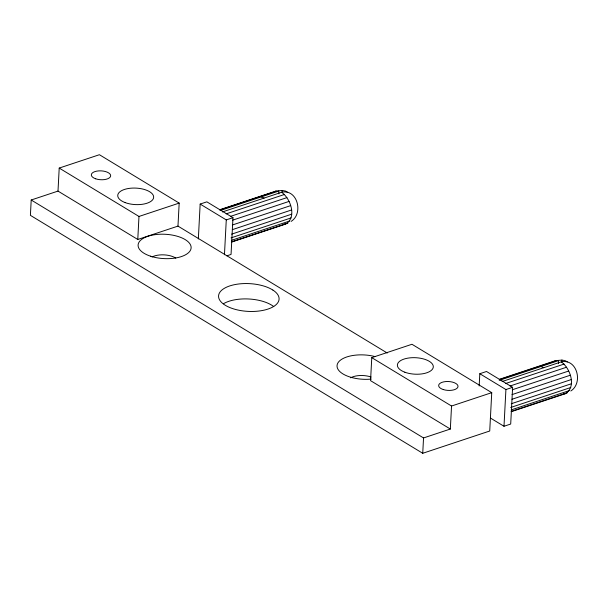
<?xml version="1.0" encoding="UTF-8"?>
<svg xmlns="http://www.w3.org/2000/svg" width="608" height="608" viewBox="0 0 608 608"><rect width="100%" height="100%" fill="white"/><g stroke="black" fill="none" stroke-linecap="round" stroke-linejoin="round"><path stroke-width="0.91" d="M387.235 353.02L177.977 226.108L137.78 239.476L58.003 191.094L31.206 200.002L30.4 215.346L422.735 453.287L489.729 431.011L491.743 392.654L411.966 344.272L371.769 357.641L370.561 380.654L450.338 429.035L451.546 406.022L371.769 357.641M58.003 191.094L59.212 168.074L99.408 154.713L179.178 203.095L177.977 226.108M137.78 239.476L138.981 216.456L59.212 168.074M198.337 238.944L200.161 204.068L206.864 201.841L232.978 217.679L231.048 254.44L226.86 255.831M224.451 254.782L226.275 219.906L200.161 204.068M422.735 453.287L423.54 437.95L31.206 200.002M479.165 385.958L479.811 373.715L486.506 371.488L512.62 387.326L510.697 424.042L503.994 426.269L490.542 418.114M503.994 426.269L505.917 389.553L479.811 373.715M231.77 242.022L285.547 224.139C297.168 217.588 290.768 198.626 281.61 192.265L222.414 211.941M511.412 411.624L565.197 393.741C576.817 387.19 570.418 368.228 561.252 361.866L502.064 381.543M281.975 192.318L282.294 190.486L285.54 191.056L287.69 192.333M561.617 361.92L561.944 360.088L565.182 360.666L567.34 361.935M291.148 221.388C303.742 213.522 297.472 188.678 281.61 192.265M570.798 390.99C583.384 383.124 577.121 358.287 561.252 361.866M274.474 191.725L276.062 191.018L282.294 190.486M554.124 361.327L555.712 360.62L561.944 360.088M138.981 216.456L179.178 203.095M219.587 209.79L276.062 191.018M219.898 209.965L273.684 192.082M220.461 210.459L278.768 191.079L278.874 193.884M226.13 213.864L284.392 194.492M230.47 216.387L286.938 197.615M226.275 219.906L232.978 217.679M232.59 220.187L289.066 201.415M232.362 225.006L290.624 205.633M232.355 229.657L291.521 209.988M231.625 234.141L291.68 214.176M231.048 237.88L291.103 217.915M231.557 240.32L289.826 220.947M231.458 241.847L287.926 223.068M499.236 379.392L555.712 360.62M499.548 379.567L553.326 361.684M499.221 380.357L558.41 360.681L558.524 363.485M505.78 383.466L564.042 364.093M510.112 385.989L566.588 367.217M451.546 406.022L491.743 392.654M505.917 389.553L512.62 387.326M512.24 389.789L568.708 371.017M512.012 394.607L570.274 375.235M512.004 399.258L571.17 379.59M511.275 403.742L571.33 383.777M510.697 407.482L570.752 387.516M423.54 437.95L450.338 429.035M511.206 409.921L569.468 390.549M511.108 411.449L567.576 392.669M283.746 224.094L285.547 224.139M563.396 393.695L565.197 393.741M261.242 196.901L264.085 198.086M540.884 366.51L543.727 367.688M152.038 256.971A15.078 6.916 3 0 1 175.78 258.073M371.26 379.088A26.554 12.183 3 0 1 337.106 365.104A26.554 12.183 3 0 1 374.908 356.546M350.664 377.819A15.078 6.916 3 0 1 371.131 377.036M223.455 303.726A30.294 13.893 3 0 1 271.122 304.828L272.057 305.398A30.294 13.893 3 0 1 273.744 306.592M272.863 290.054L271.928 289.484A30.294 13.893 3 0 0 229.854 285.889A30.294 13.893 3 0 0 224.793 304.973L225.728 305.543A30.294 13.893 3 0 0 267.801 309.13A30.294 13.893 3 0 0 272.863 290.054M95.684 178.798A9.682 4.438 3 0 0 110.656 175.963A9.682 4.438 3 0 0 96.657 171.152A9.682 4.438 3 0 0 95.684 178.798M150.526 256.188A26.554 12.183 3 0 0 191.117 247.965A26.554 12.183 3 0 0 152.175 235.152A26.554 12.183 3 0 0 150.526 256.188M443.285 389.546A9.682 4.438 3 0 0 458.014 386.483A9.682 4.438 3 0 0 443.734 381.862A9.682 4.438 3 0 0 443.285 389.546M404.814 372.202A17.982 8.246 3 0 0 433.215 367.536A17.982 8.246 3 0 0 408.006 358.112A17.982 8.246 3 0 0 404.814 372.202M125.172 202.601A17.982 8.246 3 0 0 153.566 197.934A17.982 8.246 3 0 0 128.356 188.51A17.982 8.246 3 0 0 125.172 202.601"/></g></svg>
